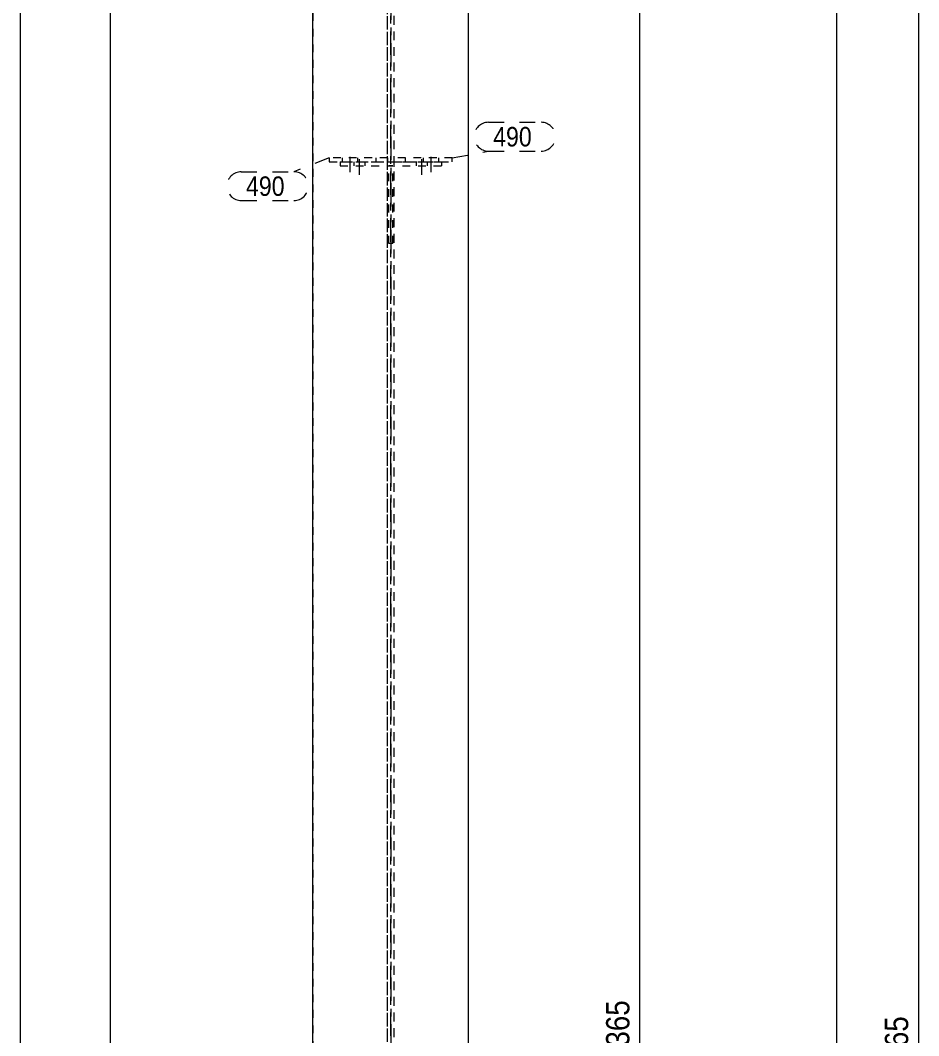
# Model space of a CAD drawing. Header units: millimetres. Extents: x 2 to 579, y 1 to 825.
# Drawn here: x 5 to 120.4, y 556.9 to 687.3 of the extents above; entities that cross this region are included whole.
import ezdxf

# ---------------------------------------------------------------- set-up
doc = ezdxf.new("R2010")
doc.units = ezdxf.units.MM
for name, pattern in [('XKITLINE00', [0]), ('XKITLINE01', [4, 1, -1, 1, -1]), ('XKITLINE02', [4, 2, -2]), ('XKITLINE03', [6, 3, -1, 1, -1])]:
    doc.linetypes.add(name, pattern=pattern)
for name, color, linetype, lineweight in [('Bolt', 3, 'Continuous', 0), ('Dimensions', 7, 'Continuous', 0), ('DrawingSheet', 5, 'Continuous', 0), ('Part', 2, 'Continuous', 0), ('PartMark', 7, 'Continuous', 0)]:
    doc.layers.add(name, color=color, linetype=linetype, lineweight=lineweight)
doc.styles.add('ARIAL', font='ARIAL.TTF')

# ---------------------------------------------------------------- blocks, each defined once
blk = doc.blocks.new('*A53')
at = {"layer": 'Bolt', "color": 3, "linetype": 'XKITLINE02', "lineweight": 0}
for p, q in [((57.79, 667.77), (57.79, 670.77)), ((56.8, 669.12), (56.8, 669.62)), ((58.77, 669.12), (58.77, 669.62))]:
    blk.add_line(p, q, dxfattribs=at)
blk = doc.blocks.new('*A54')
at = {"layer": 'Bolt', "color": 3, "linetype": 'XKITLINE02', "lineweight": 0}
for p, q in [((48.59, 667.46), (48.59, 670.46)), ((48.59, 667.46), (48.59, 670.46)), ((56.59, 667.46), (56.59, 670.46)), ((56.59, 667.46), (56.59, 670.46)), ((47.89, 668.62), (47.89, 669.12)), ((47.89, 668.62), (47.89, 669.12)), ((49.29, 668.62), (49.29, 669.12)), ((49.29, 668.62), (49.29, 669.12)), ((55.89, 668.62), (55.89, 669.12)), ((55.89, 668.62), (55.89, 669.12)), ((57.29, 668.62), (57.29, 669.12)), ((57.29, 668.62), (57.29, 669.12))]:
    blk.add_line(p, q, dxfattribs=at)
blk = doc.blocks.new('*A55')
at = {"layer": 'Bolt', "color": 3, "linetype": 'XKITLINE02', "lineweight": 0}
for p, q in [((47.39, 667.77), (47.39, 670.77)), ((46.4, 669.12), (46.4, 669.62)), ((48.37, 669.12), (48.37, 669.62))]:
    blk.add_line(p, q, dxfattribs=at)
blk = doc.blocks.new('*A60')
at = {"layer": 'Part', "color": 7, "linetype": 'XKITLINE01', "lineweight": 0}
for p, q in [((42.59, 776.2), (42.59, 340.59)), ((62.59, 340.59), (62.59, 776.2)), ((52.14, 775.09), (52.14, 190.86)), ((53.04, 190.86), (53.04, 775.09))]:
    blk.add_line(p, q, dxfattribs=at)
at = {"layer": 'Part', "color": 7, "linetype": 'XKITLINE03', "lineweight": 0}
blk.add_line((52.59, 190.86), (52.59, 768.46), dxfattribs=at)
blk = doc.blocks.new('*A63')
at = {"layer": 'Part', "color": 7, "linetype": 'XKITLINE01', "lineweight": 0}
for p, q in [((52.14, 739.82), (52.14, 340.72)), ((53.04, 340.72), (53.04, 739.81))]:
    blk.add_line(p, q, dxfattribs=at)
at = {"layer": 'Part', "color": 7, "linetype": 'XKITLINE03', "lineweight": 0}
blk.add_line((52.59, 738.36), (52.59, 553.96), dxfattribs=at)
at = {"layer": 'Part', "color": 2, "linetype": 'XKITLINE00', "lineweight": 0}
for p, q in [((42.59, 340.59), (42.59, 701.55)), ((62.59, 340.59), (62.59, 701.55))]:
    blk.add_line(p, q, dxfattribs=at)
blk = doc.blocks.new('*A74')
at = {"layer": 'Part', "color": 7, "linetype": 'XKITLINE01', "lineweight": 0}
for p, q in [((60.49, 669.62), (52.99, 669.62)), ((52.99, 669.62), (52.99, 669.12)), ((52.99, 669.12), (60.49, 669.12)), ((54.49, 669.12), (54.49, 669.62)), ((60.49, 669.12), (60.49, 669.62))]:
    blk.add_line(p, q, dxfattribs=at)
blk = doc.blocks.new('*A75')
at = {"layer": 'Part', "color": 7, "linetype": 'XKITLINE01', "lineweight": 0}
for p, q in [((46.09, 669.12), (46.09, 668.62)), ((46.09, 669.12), (59.09, 669.12)), ((59.09, 669.12), (59.09, 668.62)), ((46.09, 668.62), (59.09, 668.62))]:
    blk.add_line(p, q, dxfattribs=at)
blk = doc.blocks.new('*A76')
at = {"layer": 'Part', "color": 7, "linetype": 'XKITLINE01', "lineweight": 0}
for p, q in [((52.19, 669.62), (44.69, 669.62)), ((44.69, 669.62), (44.69, 669.12)), ((44.69, 669.12), (52.19, 669.12)), ((50.69, 669.12), (50.69, 669.62)), ((52.19, 669.12), (52.19, 669.62))]:
    blk.add_line(p, q, dxfattribs=at)
blk = doc.blocks.new('*A77')
at = {"layer": 'Part', "color": 7, "linetype": 'XKITLINE01', "lineweight": 0}
for p, q in [((52.84, 668.62), (52.34, 668.62)), ((52.34, 658.62), (52.34, 668.62)), ((52.84, 668.62), (52.34, 668.62)), ((52.84, 658.62), (52.84, 668.62)), ((52.84, 658.62), (52.34, 658.62))]:
    blk.add_line(p, q, dxfattribs=at)
blk = doc.blocks.new('*A120')
at = {"layer": 'DrawingSheet', "color": 5, "linetype": 'XKITLINE00', "lineweight": 0}
blk.add_line((5, 825), (5, 5), dxfattribs=at)
blk = doc.blocks.new('*A128')
at = {"layer": 'Dimensions', "color": 7, "linetype": 'XKITLINE00', "lineweight": 0}
blk.add_line((109.89, 84.32), (109.89, 792.78), dxfattribs=at)
blk = doc.blocks.new('*A156')
at = {"layer": 'Dimensions', "color": 7, "linetype": 'XKITLINE00', "lineweight": 0}
blk.add_line((120.4, 337.67), (120.4, 774.15), dxfattribs=at)
at = {"layer": 'Dimensions', "color": 3, "style": 'ARIAL', "width": 0.85}
blk.add_text('4365', height=3, rotation=90.0002, dxfattribs=at).set_placement((119.05, 551.46))
blk = doc.blocks.new('*A190')
at = {"layer": 'Dimensions', "color": 7, "linetype": 'XKITLINE00', "lineweight": 0}
blk.add_line((84.59, 339.72), (84.59, 776.2), dxfattribs=at)
at = {"layer": 'Dimensions', "color": 3, "style": 'ARIAL', "width": 0.85}
blk.add_text('4365', height=3, rotation=90.0002, dxfattribs=at).set_placement((83.24, 553.51))
blk = doc.blocks.new('*A191')
at = {"layer": 'Dimensions', "color": 7, "linetype": 'XKITLINE00', "lineweight": 0}
blk.add_line((16.59, 88.37), (16.59, 737.74), dxfattribs=at)
blk = doc.blocks.new('*A217')
at = {"layer": 'PartMark', "color": 7, "linetype": 'XKITLINE02', "lineweight": 0}
for p, q in [((44.69, 669.62), (40.15, 667.84)), ((33.39, 667.84), (40.15, 667.84)), ((33.39, 664.14), (40.15, 664.14))]:
    blk.add_line(p, q, dxfattribs=at)
for centre, start, end in [((33.39, 665.99), 90, 270), ((40.15, 665.99), 270, 90)]:
    blk.add_arc(centre, 1.85, start, end, dxfattribs=at)
at = {"layer": 'PartMark', "color": 3, "style": 'ARIAL', "width": 0.85}
blk.add_text('490', height=2.5, dxfattribs=at).set_placement((33.99, 664.74))
blk = doc.blocks.new('*A218')
at = {"layer": 'PartMark', "color": 7, "linetype": 'XKITLINE02', "lineweight": 0}
for p, q in [((65.14, 674.19), (71.9, 674.19)), ((60.49, 669.62), (65.14, 670.49)), ((65.14, 670.49), (71.9, 670.49))]:
    blk.add_line(p, q, dxfattribs=at)
for centre, start, end in [((65.14, 672.34), 90, 270), ((71.9, 672.34), 270, 90)]:
    blk.add_arc(centre, 1.85, start, end, dxfattribs=at)
at = {"layer": 'PartMark', "color": 3, "style": 'ARIAL', "width": 0.85}
blk.add_text('490', height=2.5, dxfattribs=at).set_placement((65.74, 671.09))

msp = doc.modelspace()

# ---------------------------------------------------------------- block references
at = {"lineweight": 0}
for name in ['*A120', '*A128', '*A190', '*A156', '*A191', '*A63', '*A218', '*A55', '*A54', '*A53', '*A217', '*A76', '*A75', '*A74', '*A77']:
    msp.add_blockref(name, (0, 0), dxfattribs=at)
at = {"layer": 'Part', "lineweight": 0}
msp.add_blockref('*A60', (0, 0), dxfattribs=at)

doc.saveas('drawing.dxf')
